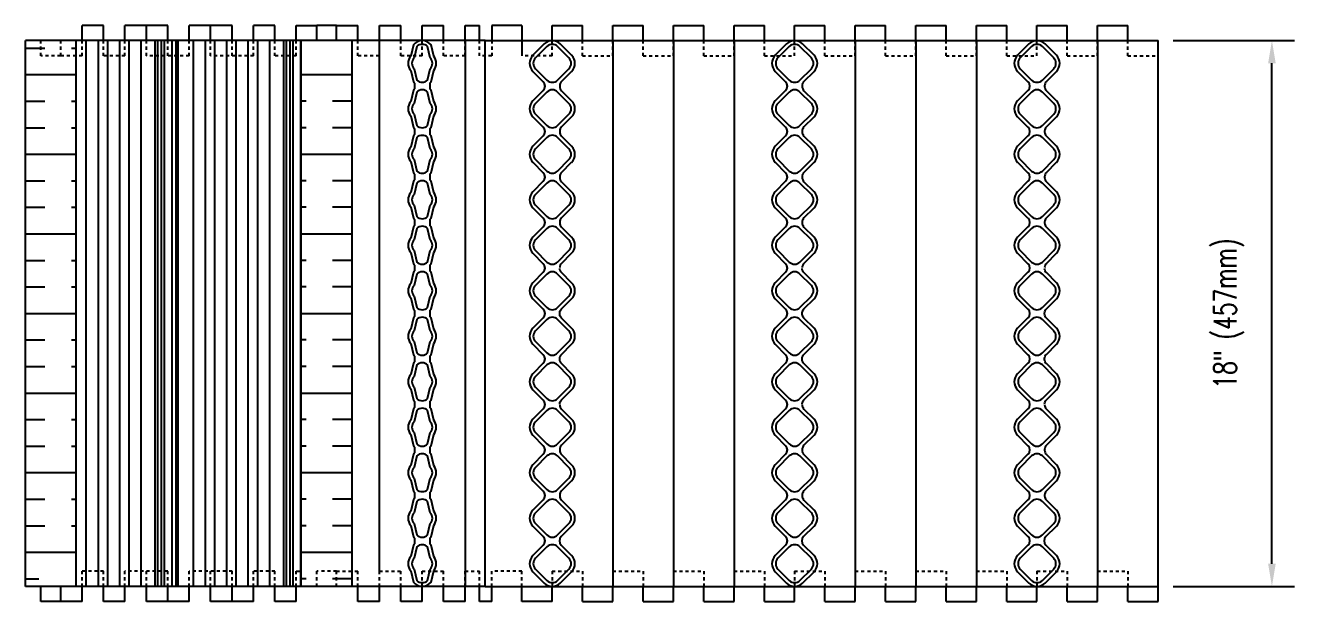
# Model space of a CAD drawing. Header units: inches. Extents: x 310.1 to 358.3, y 80.4 to 140.7.
# Drawn here: x 316.37 to 358.27, y 121.75 to 140.75 of the extents above; entities that cross this region are included whole.
import ezdxf

# ---------------------------------------------------------------- set-up
doc = ezdxf.new("R2010")
doc.units = ezdxf.units.IN
doc.header["$MEASUREMENT"] = 0
doc.linetypes.add('DASHED2', pattern=[0.375, 0.25, -0.125])
for name, color, linetype in [('HATCH', 12, 'Continuous'), ('line25', 2, 'Continuous'), ('LINE50', 5, 'Continuous'), ('LINE8', 8, 'Continuous'), ('LINE9', 9, 'Continuous'), ('TEXT', 4, 'Continuous')]:
    doc.layers.add(name, color=color, linetype=linetype)
doc.styles.add('DIM', font='romans.shx', dxfattribs={"width": 0.7})
doc.dimstyles.new('ext_8', dxfattribs={"dimscale": 8, "dimtxt": 0.09375, "dimasz": 0.09375, "dimexe": 0.09375, "dimexo": 0.0625, "dimgap": 0.0625, "dimtad": 1, "dimdec": 3, "dimzin": 3, "dimdsep": 46, "dimlunit": 4, "dimtxsty": 'DIM', "dimcen": 0.09, "dimdle": 0.09375, "dimclrt": 4, "dimadec": 0, "dimazin": 0, "dimtfac": 1, "dimtdec": 3, "dimtmove": 2, "dimatfit": 3, "dimfxl": 0, "dimfrac": 2, "dimtolj": 1, "dimtzin": 0, "dimarcsym": 0})

# ---------------------------------------------------------------- blocks, each defined once
blk = doc.blocks.new('WEB_INSERT_FRONT')
for p, q in [((-0.265, 8.89), (-0.64, 8.515)), ((0.64, 8.515), (0.265, 8.89)), ((-0.64, 7.985), (-0.297, 7.641)), ((0.309, 7.653), (0.64, 7.985)), ((-0.297, 7.359), (-0.64, 7.015)), ((0.25, 7.512), (0.25, 7.488)), ((0.64, 7.015), (0.309, 7.347)), ((-0.64, 6.485), (-0.297, 6.141)), ((0.309, 6.153), (0.64, 6.485)), ((0.25, 6.012), (0.25, 5.988)), ((-0.297, 5.859), (-0.64, 5.515)), ((0.64, 5.515), (0.309, 5.847)), ((-0.64, 4.985), (-0.297, 4.641)), ((0.309, 4.653), (0.64, 4.985)), ((-0.297, 4.359), (-0.64, 4.015)), ((0.25, 4.512), (0.25, 4.488)), ((0.64, 4.015), (0.309, 4.347)), ((-0.297, 3.141), (-0.64, 3.485)), ((0.309, 3.153), (0.64, 3.485)), ((0.25, 3.012), (0.25, 2.988)), ((-0.297, 2.859), (-0.64, 2.515)), ((0.64, 2.515), (0.309, 2.847)), ((-0.64, 1.985), (-0.297, 1.641)), ((0.309, 1.653), (0.64, 1.985)), ((-0.297, 1.359), (-0.64, 1.015)), ((-0.64, 0.485), (-0.297, 0.141)), ((-0.297, -0.141), (-0.64, -0.485)), ((-0.64, -1.015), (-0.297, -1.359)), ((-0.297, -1.641), (-0.64, -1.985)), ((-0.64, -2.515), (-0.297, -2.859)), ((-0.297, -3.141), (-0.64, -3.485)), ((0.64, -3.485), (0.309, -3.153)), ((-0.64, -4.015), (-0.297, -4.359)), ((0.309, -4.347), (0.64, -4.015)), ((0.25, -4.488), (0.25, -4.512)), ((-0.297, -4.641), (-0.64, -4.985)), ((0.64, -4.985), (0.309, -4.653)), ((-0.64, -5.515), (-0.297, -5.859)), ((0.309, -5.847), (0.64, -5.515)), ((-0.297, -6.141), (-0.64, -6.485)), ((0.25, -5.988), (0.25, -6.012)), ((0.64, -6.485), (0.309, -6.153)), ((-0.64, -7.015), (-0.297, -7.359)), ((0.297, -7.359), (0.64, -7.015)), ((-0.297, -7.641), (-0.64, -7.985)), ((0.64, -7.985), (0.297, -7.641)), ((-0.64, -8.515), (-0.265, -8.89)), ((0.265, -8.89), (0.64, -8.515))]:
    blk.add_line(p, q)
for points in [[(-0.552, 8.073), (-0.177, 7.698, 0.414214), (0.177, 7.698), (0.552, 8.073, 0.414214), (0.552, 8.427), (0.177, 8.802, 0.414214), (-0.177, 8.802), (-0.552, 8.427, 0.414214)], [(-0.552, 6.573), (-0.177, 6.198, 0.414214), (0.177, 6.198), (0.552, 6.573, 0.414214), (0.552, 6.927), (0.177, 7.302, 0.414214), (-0.177, 7.302), (-0.552, 6.927, 0.414214)], [(-0.552, 5.073), (-0.177, 4.698, 0.414214), (0.177, 4.698), (0.552, 5.073, 0.414214), (0.552, 5.427), (0.177, 5.802, 0.414214), (-0.177, 5.802), (-0.552, 5.427, 0.414214)], [(-0.552, 3.573), (-0.177, 3.198, 0.414214), (0.177, 3.198), (0.552, 3.573, 0.414214), (0.552, 3.927), (0.177, 4.302, 0.414214), (-0.177, 4.302), (-0.552, 3.927, 0.414214)], [(-0.552, 3.573), (-0.177, 3.198, 0.414214), (0.177, 3.198), (0.552, 3.573, 0.414214), (0.552, 3.927), (0.177, 4.302, 0.414214), (-0.177, 4.302), (-0.552, 3.927, 0.414214)], [(-0.552, 2.073), (-0.177, 1.698, 0.414214), (0.177, 1.698), (0.552, 2.073, 0.414214), (0.552, 2.427), (0.177, 2.802, 0.414214), (-0.177, 2.802), (-0.552, 2.427, 0.414214)], [(-0.552, 0.573), (-0.177, 0.198, 0.414214), (0.177, 0.198), (0.552, 0.573, 0.414214), (0.552, 0.927), (0.177, 1.302, 0.414214), (-0.177, 1.302), (-0.552, 0.927, 0.414214)], [(-0.552, -0.927), (-0.177, -1.302, 0.414214), (0.177, -1.302), (0.552, -0.927, 0.414214), (0.552, -0.573), (0.177, -0.198, 0.414214), (-0.177, -0.198), (-0.552, -0.573, 0.414214)], [(-0.552, -2.427), (-0.177, -2.802, 0.414214), (0.177, -2.802), (0.552, -2.427, 0.414214), (0.552, -2.073), (0.177, -1.698, 0.414214), (-0.177, -1.698), (-0.552, -2.073, 0.414214)], [(-0.552, -3.927), (-0.177, -4.302, 0.414214), (0.177, -4.302), (0.552, -3.927, 0.414214), (0.552, -3.573), (0.177, -3.198, 0.414214), (-0.177, -3.198), (-0.552, -3.573, 0.414214)], [(-0.552, -5.427), (-0.177, -5.802, 0.414214), (0.177, -5.802), (0.552, -5.427, 0.414214), (0.552, -5.073), (0.177, -4.698, 0.414214), (-0.177, -4.698), (-0.552, -5.073, 0.414214)], [(-0.552, -6.927), (-0.177, -7.302, 0.414214), (0.177, -7.302), (0.552, -6.927, 0.414214), (0.552, -6.573), (0.177, -6.198, 0.414214), (-0.177, -6.198), (-0.552, -6.573, 0.414214)], [(-0.552, -8.427), (-0.177, -8.802, 0.414214), (0.177, -8.802), (0.552, -8.427, 0.414214), (0.552, -8.073), (0.177, -7.698, 0.414214), (-0.177, -7.698), (-0.552, -8.073, 0.414214)]]:
    blk.add_lwpolyline(points, format="xyb", close=True)
blk.add_lwpolyline([(0.25, -2.988, -0.198912), (0.309, -2.847), (0.64, -2.515, 0.414214), (0.64, -1.985), (0.309, -1.653, -0.198912), (0.25, -1.512), (0.25, -1.488, -0.198912), (0.309, -1.347), (0.64, -1.015, 0.414214), (0.64, -0.485), (0.309, -0.153, -0.198912), (0.25, -0.012), (0.25, 0.012, -0.198912), (0.309, 0.153), (0.64, 0.485, 0.414214), (0.64, 1.015), (0.309, 1.347, -0.198912), (0.25, 1.488)], format="xyb")
for centre, radius, start, end in [((0, 8.625), 0.375, 45, 135), ((-0.375, 8.25), 0.375, 135, 225), ((0.375, 8.25), 0.375, 315, 45), ((-0.438, 7.5), 0.2, 315, 45), ((0.45, 7.512), 0.2, 135, 180), ((0.45, 7.488), 0.2, 180, 225), ((-0.375, 6.75), 0.375, 135, 225), ((0.375, 6.75), 0.375, 315, 45), ((-0.438, 6), 0.2, 315, 45), ((0.45, 6.012), 0.2, 135, 180), ((0.45, 5.988), 0.2, 180, 225), ((-0.375, 5.25), 0.375, 135, 225), ((0.375, 5.25), 0.375, 315, 45), ((-0.438, 4.5), 0.2, 315, 45), ((0.45, 4.512), 0.2, 135, 180), ((0.45, 4.488), 0.2, 180, 225), ((-0.375, 3.75), 0.375, 135, 225), ((0.375, 3.75), 0.375, 315, 45), ((-0.438, 3), 0.2, 315, 45), ((0.45, 3.012), 0.2, 135, 180), ((0.45, 2.988), 0.2, 180, 225), ((-0.375, 2.25), 0.375, 135, 225), ((0.375, 2.25), 0.375, 315, 45), ((-0.438, 1.5), 0.2, 315, 45), ((0.45, 1.512), 0.2, 135, 180), ((-0.375, 0.75), 0.375, 135, 225), ((-0.438, 0), 0.2, 315, 45), ((-0.375, -0.75), 0.375, 135, 225), ((-0.438, -1.5), 0.2, 315, 45), ((-0.375, -2.25), 0.375, 135, 225), ((-0.438, -3), 0.2, 315, 45), ((0.45, -3.012), 0.2, 180, 225), ((-0.375, -3.75), 0.375, 135, 225), ((0.375, -3.75), 0.375, 315, 45), ((-0.438, -4.5), 0.2, 315, 45), ((0.45, -4.488), 0.2, 135, 180), ((0.45, -4.512), 0.2, 180, 225), ((-0.375, -5.25), 0.375, 135, 225), ((0.375, -5.25), 0.375, 315, 45), ((-0.438, -6), 0.2, 315, 45), ((0.45, -5.988), 0.2, 135, 180), ((0.45, -6.012), 0.2, 180, 225), ((-0.375, -6.75), 0.375, 135, 225), ((0.375, -6.75), 0.375, 315, 45), ((-0.438, -7.5), 0.2, 315, 45), ((0.438, -7.5), 0.2, 135, 225), ((-0.375, -8.25), 0.375, 135, 225), ((0.375, -8.25), 0.375, 315, 45), ((0, -8.625), 0.375, 225, 315)]:
    blk.add_arc(centre, radius, start, end)
blk = doc.blocks.new('*D25')
at = {"layer": 'Defpoints', "color": 0}
for p in [(353.762, 140.247), (357.516, 140.247), (353.762, 122.247)]:
    blk.add_point(p, dxfattribs=at)
at = {"layer": 'TEXT', "color": 0, "lineweight": -2}
for p, q in [((354.262, 140.247), (358.266, 140.247)), ((357.516, 122.997), (357.516, 139.497)), ((354.262, 122.247), (358.266, 122.247))]:
    blk.add_line(p, q, dxfattribs=at)
at = {"layer": 'TEXT', "color": 0}
for points in [[(357.391, 139.497), (357.641, 139.497), (357.516, 140.247)], [(357.391, 122.997), (357.641, 122.997), (357.516, 122.247)]]:
    blk.add_solid(points, dxfattribs=at)
at = {"layer": 'TEXT', "color": 4, "insert": (356.094, 131.247), "char_height": 0.75, "attachment_point": 5, "rotation": 90, "style": 'DIM'}
blk.add_mtext('\\A1;18" (457mm)', dxfattribs=at)

msp = doc.modelspace()

# ---------------------------------------------------------------- hatches: boundary and pattern name
at = {"layer": 'HATCH'}
h = msp.add_hatch(dxfattribs=at)
h.set_pattern_fill('INSUL', color=256, scale=7, style=0)
h.set_pattern_definition([(0, (319.6405, 131.2468), (0, 2.625), []), (0, (319.6405, 132.1218), (0, 2.625), [0.875, -0.875]), (0, (319.6405, 132.9968), (0, 2.625), [0.875, -0.875])])
h.paths.add_polyline_path([(318.0495, 140.2468), (316.3702, 140.2468), (316.3702, 122.2468), (316.811, 122.2468), (316.811, 122.7468), (318.0495, 122.7468)])
h = msp.add_hatch(dxfattribs=at)
h.set_pattern_fill('INSUL', color=256, scale=7, angle=180, style=0)
h.set_pattern_definition([(180, (323.8832, 131.2468), (-3e-16, -2.625), []), (180, (323.8832, 130.3718), (-3e-16, -2.625), [0.875, -0.875]), (180, (323.8832, 129.4968), (-3e-16, -2.625), [0.875, -0.875])])
h.paths.add_polyline_path([(327.1535, 139.7468), (325.915, 139.7468), (325.4742, 139.7468), (325.4742, 122.2468), (327.1535, 122.2468)])

# ---------------------------------------------------------------- linework, layer by layer
for p, q in [((318.9498, 140.7468), (318.2426, 140.7468)), ((318.2426, 140.2468), (318.2426, 140.7468)), ((318.9498, 140.2468), (318.9498, 140.7468)), ((321.0711, 140.7468), (319.6569, 140.7468)), ((319.6569, 140.2468), (319.6569, 140.7468)), ((320.364, 140.2468), (320.364, 140.7468)), ((321.0711, 140.2468), (321.0711, 140.7468)), ((323.1924, 140.7468), (321.7782, 140.7468)), ((321.7782, 140.2468), (321.7782, 140.7468)), ((322.4853, 140.2468), (322.4853, 140.7468)), ((323.1924, 140.2468), (323.1924, 140.7468)), ((324.6066, 140.7468), (323.8995, 140.7468)), ((323.8995, 140.2468), (323.8995, 140.7468)), ((324.6066, 140.2468), (324.6066, 140.7468)), ((325.3137, 140.7468), (325.9882, 140.7468)), ((325.3137, 140.2468), (325.3137, 140.7468)), ((318.3811, 122.2468), (318.3811, 140.2468)), ((318.7787, 122.2468), (318.7787, 140.2468)), ((319.0882, 122.2468), (319.0882, 140.2468)), ((319.4858, 122.2468), (319.4858, 140.2468)), ((319.7953, 122.2468), (319.7953, 140.2468)), ((320.1929, 122.2468), (320.1929, 140.2468)), ((321.9166, 122.2468), (321.9166, 140.2468)), ((322.3142, 122.2468), (322.3142, 140.2468)), ((322.6237, 122.2468), (322.6237, 140.2468)), ((323.0213, 122.2468), (323.0213, 140.2468)), ((323.3308, 122.2468), (323.3308, 140.2468)), ((323.7284, 122.2468), (323.7284, 140.2468)), ((324.0379, 122.2468), (324.0379, 140.2468)), ((324.4355, 122.2468), (324.4355, 140.2468)), ((328.0538, 122.7468), (328.0538, 140.2468)), ((330.8822, 140.2468), (330.8822, 122.2468)), ((335.7619, 140.2468), (335.7619, 122.2468)), ((337.7619, 140.2468), (337.7619, 122.2468)), ((339.7619, 140.2468), (339.7619, 122.2468)), ((343.7619, 140.2468), (343.7619, 122.2468)), ((345.7619, 140.2468), (345.7619, 122.2468)), ((347.7619, 140.2468), (347.7619, 122.2468)), ((351.7619, 140.2468), (351.7619, 122.2468)), ((329.218, 138.8423), (329.218, 138.6514)), ((329.718, 138.8423), (329.718, 138.6514)), ((329.218, 137.3423), (329.218, 137.1514)), ((329.718, 137.3423), (329.718, 137.1514)), ((329.218, 135.8423), (329.218, 135.6514)), ((329.718, 135.8423), (329.718, 135.6514)), ((329.218, 134.3423), (329.218, 134.1514)), ((329.718, 134.3423), (329.718, 134.1514)), ((329.218, 132.8423), (329.218, 132.6514)), ((329.718, 132.8423), (329.718, 132.6514)), ((329.218, 131.3423), (329.218, 131.1514)), ((329.718, 131.3423), (329.718, 131.1514)), ((329.218, 129.8423), (329.218, 129.6514)), ((329.718, 129.8423), (329.718, 129.6514)), ((329.218, 128.3423), (329.218, 128.1514)), ((329.718, 128.3423), (329.718, 128.1514)), ((329.218, 126.8423), (329.218, 126.6514)), ((329.718, 126.8423), (329.718, 126.6514)), ((329.218, 125.3423), (329.218, 125.1514)), ((329.718, 125.3423), (329.718, 125.1514)), ((329.218, 123.8423), (329.218, 123.6514)), ((329.718, 123.8423), (329.718, 123.6514)), ((316.8842, 121.7468), (316.8842, 122.2468)), ((317.5355, 121.7468), (317.5355, 122.2468)), ((318.2426, 121.7468), (318.2426, 122.2468)), ((318.9498, 121.7468), (318.9498, 122.2468)), ((319.6569, 121.7468), (319.6569, 122.2468)), ((320.364, 121.7468), (320.364, 122.2468)), ((321.0711, 121.7468), (321.0711, 122.2468)), ((321.7782, 121.7468), (321.7782, 122.2468)), ((322.4853, 121.7468), (322.4853, 122.2468)), ((323.1924, 121.7468), (323.1924, 122.2468)), ((323.8995, 121.7468), (323.8995, 122.2468)), ((324.6066, 121.7468), (324.6066, 122.2468)), ((325.3137, 121.7468), (325.3137, 122.2468)), ((317.5355, 121.7468), (316.8842, 121.7468)), ((318.2426, 121.7468), (317.5355, 121.7468)), ((319.6569, 121.7468), (318.9498, 121.7468)), ((321.7782, 121.7468), (320.364, 121.7468)), ((323.8995, 121.7468), (322.4853, 121.7468)), ((325.3137, 121.7468), (324.6066, 121.7468))]:
    msp.add_line(p, q, dxfattribs=at)
at = {"layer": 'HATCH', "linetype": 'DASHED2', "ltscale": 0.15}
for p, q in [((316.8842, 139.7468), (316.8842, 140.2468)), ((317.5355, 139.7468), (317.5355, 140.2468)), ((318.2426, 139.7468), (318.2426, 140.2468)), ((318.9498, 139.7468), (318.9498, 140.2468)), ((319.6569, 139.7468), (319.6569, 140.2468)), ((320.364, 139.7468), (320.364, 140.2468)), ((321.0711, 139.7468), (321.0711, 140.2468)), ((321.7782, 139.7468), (321.7782, 140.2468)), ((322.4853, 139.7468), (322.4853, 140.2468)), ((323.1924, 139.7468), (323.1924, 140.2468)), ((323.8995, 139.7468), (323.8995, 140.2468)), ((324.6066, 139.7468), (324.6066, 140.2468)), ((325.3137, 139.7468), (325.3137, 140.2468)), ((317.5355, 139.7468), (316.8842, 139.7468)), ((318.2426, 139.7468), (317.5355, 139.7468)), ((319.6569, 139.7468), (318.9498, 139.7468)), ((321.7782, 139.7468), (320.364, 139.7468)), ((323.8995, 139.7468), (322.4853, 139.7468)), ((325.3137, 139.7468), (324.6066, 139.7468)), ((318.9498, 122.7468), (318.2426, 122.7468)), ((318.2426, 122.2468), (318.2426, 122.7468)), ((318.9498, 122.2468), (318.9498, 122.7468)), ((321.0711, 122.7468), (319.6569, 122.7468)), ((319.6569, 122.2468), (319.6569, 122.7468)), ((320.364, 122.2468), (320.364, 122.7468)), ((321.0711, 122.2468), (321.0711, 122.7468)), ((323.1924, 122.7468), (321.7782, 122.7468)), ((321.7782, 122.2468), (321.7782, 122.7468)), ((322.4853, 122.2468), (322.4853, 122.7468)), ((323.1924, 122.2468), (323.1924, 122.7468)), ((324.6066, 122.7468), (323.8995, 122.7468)), ((323.8995, 122.2468), (323.8995, 122.7468)), ((324.6066, 122.2468), (324.6066, 122.7468)), ((325.3137, 122.7468), (325.4742, 122.7468)), ((325.3137, 122.2468), (325.3137, 122.7468))]:
    msp.add_line(p, q, dxfattribs=at)
at = {"layer": 'HATCH'}
for points in [[(329.718, 138.8423, 0.0398679), (329.7592, 138.8856), (329.8473, 139.2606, 0.3546831), (329.8473, 139.7331), (329.7592, 140.1081, 0.47636), (329.1768, 140.1081), (329.0886, 139.7331, 0.3546831), (329.0886, 139.2606), (329.1768, 138.8856, 0.0398679), (329.218, 138.8423, 0.0398679)], [(329.218, 138.6514, 0.0398679), (329.1768, 138.6081), (329.0886, 138.2331, 0.3546831), (329.0886, 137.7606), (329.1768, 137.3856, 0.0398679), (329.218, 137.3423, 0.0398679)], [(329.718, 137.3423, 0.0398679), (329.7592, 137.3856), (329.8473, 137.7606, 0.3546831), (329.8473, 138.2331), (329.7592, 138.6081, 0.0398679), (329.718, 138.6514)], [(329.218, 137.1514, 0.0398679), (329.1768, 137.1081), (329.0886, 136.7331, 0.3546831), (329.0886, 136.2606), (329.1768, 135.8856, 0.0398679), (329.218, 135.8423)], [(329.718, 135.8423, 0.0398679), (329.7592, 135.8856), (329.8473, 136.2606, 0.3546831), (329.8473, 136.7331), (329.7592, 137.1081, 0.0398679), (329.718, 137.1514, 0.0398679)], [(329.218, 135.6514, 0.0398679), (329.1768, 135.6081), (329.0886, 135.2331, 0.3546831), (329.0886, 134.7606), (329.1768, 134.3856, 0.0398679), (329.218, 134.3423, 0.0398679)], [(329.718, 134.3423, 0.0398679), (329.7592, 134.3856), (329.8473, 134.7606, 0.3546831), (329.8473, 135.2331), (329.7592, 135.6081, 0.0398679), (329.718, 135.6514)], [(329.218, 134.1514, 0.0398679), (329.1768, 134.1081), (329.0886, 133.7331, 0.3546831), (329.0886, 133.2606), (329.1768, 132.8856, 0.0398679), (329.218, 132.8423)], [(329.718, 132.8423, 0.0398679), (329.7592, 132.8856), (329.8473, 133.2606, 0.3546831), (329.8473, 133.7331), (329.7592, 134.1081, 0.0398679), (329.718, 134.1514, 0.0398679)], [(329.218, 132.6514, 0.0398679), (329.1768, 132.6081), (329.0886, 132.2331, 0.3546831), (329.0886, 131.7606), (329.1768, 131.3856, 0.0398679), (329.218, 131.3423, 0.0398679)], [(329.718, 131.3423, 0.0398679), (329.7592, 131.3856), (329.8473, 131.7606, 0.3546831), (329.8473, 132.2331), (329.7592, 132.6081, 0.0398679), (329.718, 132.6514)], [(329.218, 131.1514, 0.0398679), (329.1768, 131.1081), (329.0886, 130.7331, 0.3546831), (329.0886, 130.2606), (329.1768, 129.8856, 0.0398679), (329.218, 129.8423)], [(329.718, 129.8423, 0.0398679), (329.7592, 129.8856), (329.8473, 130.2606, 0.3546831), (329.8473, 130.7331), (329.7592, 131.1081, 0.0398679), (329.718, 131.1514, 0.0398679)], [(329.218, 129.6514, 0.0398679), (329.1768, 129.6081), (329.0886, 129.2331, 0.3546831), (329.0886, 128.7606), (329.1768, 128.3856, 0.0398679), (329.218, 128.3423, 0.0398679)], [(329.718, 128.3423, 0.0398679), (329.7592, 128.3856), (329.8473, 128.7606, 0.3546831), (329.8473, 129.2331), (329.7592, 129.6081, 0.0398679), (329.718, 129.6514)], [(329.218, 128.1514, 0.0398679), (329.1768, 128.1081), (329.0886, 127.7331, 0.3546831), (329.0886, 127.2606), (329.1768, 126.8856, 0.0398679), (329.218, 126.8423)], [(329.718, 126.8423, 0.0398679), (329.7592, 126.8856), (329.8473, 127.2606, 0.3546831), (329.8473, 127.7331), (329.7592, 128.1081, 0.0398679), (329.718, 128.1514, 0.0398679)], [(329.218, 126.6514, 0.0398679), (329.1768, 126.6081), (329.0886, 126.2331, 0.3546831), (329.0886, 125.7606), (329.1768, 125.3856, 0.0398679), (329.218, 125.3423, 0.0398679)], [(329.718, 125.3423, 0.0398679), (329.7592, 125.3856), (329.8473, 125.7606, 0.3546831), (329.8473, 126.2331), (329.7592, 126.6081, 0.0398679), (329.718, 126.6514)], [(329.218, 125.1514, 0.0398679), (329.1768, 125.1081), (329.0886, 124.7331, 0.3546831), (329.0886, 124.2606), (329.1768, 123.8856, 0.0398679), (329.218, 123.8423)], [(329.718, 123.8423, 0.0398679), (329.7592, 123.8856), (329.8473, 124.2606, 0.3546831), (329.8473, 124.7331), (329.7592, 125.1081, 0.0398679), (329.718, 125.1514, 0.0398679)], [(329.218, 123.6514, 0.0398679), (329.1768, 123.6081), (329.0886, 123.2331, 0.3546831), (329.0886, 122.7606), (329.1768, 122.3856, 0.47636), (329.7592, 122.3856), (329.8473, 122.7606, 0.3546831), (329.8473, 123.2331), (329.7592, 123.6081, 0.0398679), (329.718, 123.6514, 0.0398679)]]:
    msp.add_lwpolyline(points, format="xyb", dxfattribs=at)
for points in [[(329.203, 139.3201), (329.2912, 138.9451, 0.4142136), (329.6447, 138.9451), (329.7329, 139.3201, 0.4142136), (329.7329, 139.6736), (329.6447, 140.0486, 0.4142136), (329.2912, 140.0486), (329.203, 139.6736, 0.4142136)], [(329.203, 137.8201), (329.2912, 137.4451, 0.4142136), (329.6447, 137.4451), (329.7329, 137.8201, 0.4142136), (329.7329, 138.1736), (329.6447, 138.5486, 0.4142136), (329.2912, 138.5486), (329.203, 138.1736, 0.4142136)], [(329.203, 136.3201), (329.2912, 135.9451, 0.4142136), (329.6447, 135.9451), (329.7329, 136.3201, 0.4142136), (329.7329, 136.6736), (329.6447, 137.0486, 0.4142136), (329.2912, 137.0486), (329.203, 136.6736, 0.4142136)], [(329.203, 134.8201), (329.2912, 134.4451, 0.4142136), (329.6447, 134.4451), (329.7329, 134.8201, 0.4142136), (329.7329, 135.1736), (329.6447, 135.5486, 0.4142136), (329.2912, 135.5486), (329.203, 135.1736, 0.4142136)], [(329.203, 134.8201), (329.2912, 134.4451, 0.4142136), (329.6447, 134.4451), (329.7329, 134.8201, 0.4142136), (329.7329, 135.1736), (329.6447, 135.5486, 0.4142136), (329.2912, 135.5486), (329.203, 135.1736, 0.4142136)], [(329.203, 133.3201), (329.2912, 132.9451, 0.4142136), (329.6447, 132.9451), (329.7329, 133.3201, 0.4142136), (329.7329, 133.6736), (329.6447, 134.0486, 0.4142136), (329.2912, 134.0486), (329.203, 133.6736, 0.4142136)], [(329.203, 131.8201), (329.2912, 131.4451, 0.4142136), (329.6447, 131.4451), (329.7329, 131.8201, 0.4142136), (329.7329, 132.1736), (329.6447, 132.5486, 0.4142136), (329.2912, 132.5486), (329.203, 132.1736, 0.4142136)], [(329.203, 130.3201), (329.2912, 129.9451, 0.4142136), (329.6447, 129.9451), (329.7329, 130.3201, 0.4142136), (329.7329, 130.6736), (329.6447, 131.0486, 0.4142136), (329.2912, 131.0486), (329.203, 130.6736, 0.4142136)], [(329.203, 128.8201), (329.2912, 128.4451, 0.4142136), (329.6447, 128.4451), (329.7329, 128.8201, 0.4142136), (329.7329, 129.1736), (329.6447, 129.5486, 0.4142136), (329.2912, 129.5486), (329.203, 129.1736, 0.4142136)], [(329.203, 127.3201), (329.2912, 126.9451, 0.4142136), (329.6447, 126.9451), (329.7329, 127.3201, 0.4142136), (329.7329, 127.6736), (329.6447, 128.0486, 0.4142136), (329.2912, 128.0486), (329.203, 127.6736, 0.4142136)], [(329.203, 125.8201), (329.2912, 125.4451, 0.4142136), (329.6447, 125.4451), (329.7329, 125.8201, 0.4142136), (329.7329, 126.1736), (329.6447, 126.5486, 0.4142136), (329.2912, 126.5486), (329.203, 126.1736, 0.4142136)], [(329.203, 124.3201), (329.2912, 123.9451, 0.4142136), (329.6447, 123.9451), (329.7329, 124.3201, 0.4142136), (329.7329, 124.6736), (329.6447, 125.0486, 0.4142136), (329.2912, 125.0486), (329.203, 124.6736, 0.4142136)], [(329.203, 122.8201), (329.2912, 122.4451, 0.4142136), (329.6447, 122.4451), (329.7329, 122.8201, 0.4142136), (329.7329, 123.1736), (329.6447, 123.5486, 0.4142136), (329.2912, 123.5486), (329.203, 123.1736, 0.4142136)]]:
    msp.add_lwpolyline(points, format="xyb", close=True, dxfattribs=at)
at = {"layer": 'line25'}
for p, q in [((326.6395, 140.7468), (325.9882, 140.7468)), ((325.9882, 140.2468), (325.9882, 140.7468)), ((326.6395, 140.7468), (327.3466, 140.7468)), ((326.6395, 140.2468), (326.6395, 140.7468)), ((327.3466, 140.2468), (327.3466, 140.7468)), ((328.0538, 140.7468), (328.7609, 140.7468)), ((328.0538, 140.2468), (328.0538, 140.7468)), ((328.7609, 140.2468), (328.7609, 140.7468)), ((329.468, 140.7468), (330.1751, 140.7468)), ((329.468, 140.2468), (329.468, 140.7468)), ((330.1751, 140.2468), (330.1751, 140.7468)), ((330.8822, 140.7468), (331.3644, 140.7468)), ((330.8822, 140.2468), (330.8822, 140.7468)), ((331.3644, 140.2468), (331.3644, 140.7468)), ((331.5477, 140.2468), (316.3702, 140.2468)), ((331.5477, 122.2468), (316.3702, 122.2468)), ((327.3466, 121.7468), (327.3466, 122.2468)), ((328.0538, 121.7468), (328.0538, 122.2468)), ((328.7609, 121.7468), (328.7609, 122.2468)), ((329.468, 121.7468), (329.468, 122.2468)), ((330.1751, 121.7468), (330.1751, 122.2468)), ((330.8822, 121.7468), (330.8822, 122.2468)), ((331.3644, 121.7468), (331.3644, 122.2468)), ((328.0538, 121.7468), (327.3466, 121.7468)), ((329.468, 121.7468), (328.7609, 121.7468)), ((330.8822, 121.7468), (330.1751, 121.7468)), ((331.7619, 121.7468), (331.3644, 121.7468))]:
    msp.add_line(p, q, dxfattribs=at)
at = {"layer": 'line25', "linetype": 'DASHED2', "ltscale": 0.15}
for p, q in [((327.3466, 139.7468), (327.3466, 140.2468)), ((328.0538, 139.7468), (328.0538, 140.2468)), ((328.7609, 139.7468), (328.7609, 140.2468)), ((329.468, 139.7468), (329.468, 140.2468)), ((330.1751, 139.7468), (330.1751, 140.2468)), ((330.8822, 139.7468), (330.8822, 140.2468)), ((331.3644, 139.7468), (331.3644, 140.2468)), ((328.0538, 139.7468), (327.3466, 139.7468)), ((329.468, 139.7468), (328.7609, 139.7468)), ((330.8822, 139.7468), (330.1751, 139.7468)), ((331.7619, 139.7468), (331.3644, 139.7468)), ((325.9882, 122.2468), (325.9882, 122.7468)), ((326.6395, 122.7468), (325.9882, 122.7468)), ((326.6395, 122.2468), (326.6395, 122.7468)), ((326.6395, 122.7468), (327.3466, 122.7468)), ((327.3466, 122.2468), (327.3466, 122.7468)), ((328.0538, 122.7468), (328.7609, 122.7468)), ((328.0538, 122.2468), (328.0538, 122.7468)), ((328.7609, 122.2468), (328.7609, 122.7468)), ((329.468, 122.7468), (330.1751, 122.7468)), ((329.468, 122.2468), (329.468, 122.7468)), ((330.1751, 122.2468), (330.1751, 122.7468)), ((330.8822, 122.7468), (331.3644, 122.7468)), ((330.8822, 122.2468), (330.8822, 122.7468)), ((331.3644, 122.2468), (331.3644, 122.7468))]:
    msp.add_line(p, q, dxfattribs=at)
at = {"layer": 'LINE50'}
for p, q in [((316.3702, 122.2468), (316.3702, 140.2468)), ((318.0495, 122.2468), (318.0495, 140.2468)), ((325.4742, 122.2468), (325.4742, 140.2468)), ((327.1535, 122.2468), (327.1535, 140.2468)), ((331.5477, 122.2468), (331.5477, 140.2468))]:
    msp.add_line(p, q, dxfattribs=at)
at = {"layer": 'LINE8'}
for p, q in [((320.657, 122.2468), (320.657, 140.2468)), ((320.7454, 122.2468), (320.7454, 140.2468)), ((320.8683, 122.2468), (320.8683, 140.2468)), ((320.9664, 122.2468), (320.9664, 140.2468)), ((321.2117, 122.2468), (321.2117, 140.2468)), ((321.3526, 122.2468), (321.3526, 140.2468)), ((321.4082, 122.2468), (321.4082, 140.2468)), ((324.8996, 122.2468), (324.8996, 140.2468)), ((324.988, 122.2468), (324.988, 140.2468)), ((325.1109, 122.2468), (325.1109, 140.2468)), ((325.209, 122.2468), (325.209, 140.2468)), ((325.4656, 122.2468), (325.4656, 140.2468))]:
    msp.add_line(p, q, dxfattribs=at)
at = {"layer": 'LINE9'}
for p, q in [((332.7619, 140.7468), (331.7619, 140.7468)), ((331.7619, 140.7468), (331.7619, 140.2468)), ((332.7619, 140.7468), (332.7619, 139.7468)), ((333.7619, 140.7468), (334.7619, 140.7468)), ((333.7619, 140.2468), (333.7619, 140.7468)), ((334.7619, 140.2468), (334.7619, 140.7468)), ((335.7619, 140.2468), (335.7619, 140.7468)), ((335.7619, 140.7468), (336.7619, 140.7468)), ((336.7619, 140.2468), (336.7619, 140.7468)), ((337.7619, 140.2468), (337.7619, 140.7468)), ((337.7619, 140.7468), (338.7619, 140.7468)), ((338.7619, 140.2468), (338.7619, 140.7468)), ((339.7619, 140.2468), (339.7619, 140.7468)), ((339.7619, 140.7468), (340.7619, 140.7468)), ((340.7619, 140.2468), (340.7619, 140.7468)), ((341.7619, 140.2468), (341.7619, 140.7468)), ((341.7619, 140.7468), (342.7619, 140.7468)), ((342.7619, 140.2468), (342.7619, 140.7468)), ((343.7619, 140.2468), (343.7619, 140.7468)), ((343.7619, 140.7468), (344.7619, 140.7468)), ((344.7619, 140.2468), (344.7619, 140.7468)), ((345.7619, 140.2468), (345.7619, 140.7468)), ((345.7619, 140.7468), (346.7619, 140.7468)), ((346.7619, 140.2468), (346.7619, 140.7468)), ((347.7619, 140.2468), (347.7619, 140.7468)), ((347.7619, 140.7468), (348.7619, 140.7468)), ((348.7619, 140.2468), (348.7619, 140.7468)), ((349.7619, 140.7468), (350.7619, 140.7468)), ((349.7619, 140.2468), (349.7619, 140.7468)), ((350.7619, 140.2468), (350.7619, 140.7468)), ((351.7619, 140.7468), (352.7619, 140.7468)), ((351.7619, 140.2468), (351.7619, 140.7468)), ((352.7619, 140.2468), (352.7619, 140.7468)), ((331.5477, 140.2468), (353.7619, 140.2468)), ((353.7619, 122.2468), (353.7619, 140.2468)), ((331.5477, 122.2468), (353.7619, 122.2468)), ((331.7619, 121.7468), (331.7619, 122.2468)), ((332.7619, 121.7468), (332.7619, 122.2468)), ((333.7619, 121.7468), (333.7619, 122.2468)), ((334.7619, 121.7468), (334.7619, 122.2468)), ((335.7619, 121.7468), (335.7619, 122.2468)), ((336.7619, 121.7468), (336.7619, 122.2468)), ((337.7619, 121.7468), (337.7619, 122.2468)), ((338.7619, 121.7468), (338.7619, 122.2468)), ((339.7619, 121.7468), (339.7619, 122.2468)), ((340.7619, 121.7468), (340.7619, 122.2468)), ((341.7619, 121.7468), (341.7619, 122.2468)), ((342.7619, 121.7468), (342.7619, 122.2468)), ((343.7619, 121.7468), (343.7619, 122.2468)), ((344.7619, 121.7468), (344.7619, 122.2468)), ((345.7619, 121.7468), (345.7619, 122.2468)), ((346.7619, 121.7468), (346.7619, 122.2468)), ((347.7619, 121.7468), (347.7619, 122.2468)), ((348.7619, 121.7468), (348.7619, 122.2468)), ((349.7619, 121.7468), (349.7619, 122.2468)), ((350.7619, 121.7468), (350.7619, 122.2468)), ((351.7619, 121.7468), (351.7619, 122.2468)), ((352.7619, 121.7468), (352.7619, 122.2468)), ((353.7619, 121.7468), (353.7619, 122.2468)), ((333.7619, 121.7468), (332.7619, 121.7468)), ((334.7619, 121.7468), (335.7619, 121.7468)), ((336.7619, 121.7468), (337.7619, 121.7468)), ((338.7619, 121.7468), (339.7619, 121.7468)), ((340.7619, 121.7468), (341.7619, 121.7468)), ((342.7619, 121.7468), (343.7619, 121.7468)), ((344.7619, 121.7468), (345.7619, 121.7468)), ((346.7619, 121.7468), (347.7619, 121.7468)), ((348.7619, 121.7468), (349.7619, 121.7468)), ((350.7619, 121.7468), (351.7619, 121.7468)), ((352.7619, 121.7468), (353.7619, 121.7468))]:
    msp.add_line(p, q, dxfattribs=at)
at = {"layer": 'LINE9', "linetype": 'DASHED2', "ltscale": 0.15}
for p, q in [((331.7619, 140.2468), (331.7619, 139.7468)), ((333.7619, 139.7468), (333.7619, 140.2468)), ((334.7619, 139.7468), (334.7619, 140.2468)), ((335.7619, 139.7468), (335.7619, 140.2468)), ((336.7619, 139.7468), (336.7619, 140.2468)), ((337.7619, 139.7468), (337.7619, 140.2468)), ((338.7619, 139.7468), (338.7619, 140.2468)), ((339.7619, 139.7468), (339.7619, 140.2468)), ((340.7619, 139.7468), (340.7619, 140.2468)), ((341.7619, 139.7468), (341.7619, 140.2468)), ((342.7619, 139.7468), (342.7619, 140.2468)), ((343.7619, 139.7468), (343.7619, 140.2468)), ((344.7619, 139.7468), (344.7619, 140.2468)), ((345.7619, 139.7468), (345.7619, 140.2468)), ((346.7619, 139.7468), (346.7619, 140.2468)), ((347.7619, 139.7468), (347.7619, 140.2468)), ((348.7619, 139.7468), (348.7619, 140.2468)), ((349.7619, 139.7468), (349.7619, 140.2468)), ((350.7619, 139.7468), (350.7619, 140.2468)), ((351.7619, 139.7468), (351.7619, 140.2468)), ((352.7619, 139.7468), (352.7619, 140.2468)), ((353.7619, 139.7468), (353.7619, 140.2468)), ((333.7619, 139.7468), (332.7619, 139.7468)), ((334.7619, 139.7468), (335.7619, 139.7468)), ((336.7619, 139.7468), (337.7619, 139.7468)), ((338.7619, 139.7468), (339.7619, 139.7468)), ((340.7619, 139.7468), (341.7619, 139.7468)), ((342.7619, 139.7468), (343.7619, 139.7468)), ((344.7619, 139.7468), (345.7619, 139.7468)), ((346.7619, 139.7468), (347.7619, 139.7468)), ((348.7619, 139.7468), (349.7619, 139.7468)), ((350.7619, 139.7468), (351.7619, 139.7468)), ((352.7619, 139.7468), (353.7619, 139.7468)), ((332.7619, 122.7468), (331.7619, 122.7468)), ((331.7619, 122.2468), (331.7619, 122.7468)), ((331.7619, 122.2468), (331.7619, 122.7468)), ((332.7619, 122.2468), (332.7619, 122.7468)), ((333.7619, 122.7468), (334.7619, 122.7468)), ((333.7619, 122.7468), (333.7619, 122.2468)), ((334.7619, 122.7468), (334.7619, 122.2468)), ((335.7619, 122.7468), (336.7619, 122.7468)), ((335.7619, 122.7468), (335.7619, 122.2468)), ((336.7619, 122.7468), (336.7619, 122.2468)), ((337.7619, 122.7468), (338.7619, 122.7468)), ((337.7619, 122.7468), (337.7619, 122.2468)), ((338.7619, 122.7468), (338.7619, 122.2468)), ((339.7619, 122.7468), (339.7619, 122.2468)), ((339.7619, 122.7468), (340.7619, 122.7468)), ((340.7619, 122.7468), (340.7619, 122.2468)), ((341.7619, 122.7468), (341.7619, 122.2468)), ((341.7619, 122.7468), (342.7619, 122.7468)), ((342.7619, 122.7468), (342.7619, 122.2468)), ((343.7619, 122.7468), (344.7619, 122.7468)), ((343.7619, 122.7468), (343.7619, 122.2468)), ((344.7619, 122.7468), (344.7619, 122.2468)), ((345.7619, 122.7468), (346.7619, 122.7468)), ((345.7619, 122.7468), (345.7619, 122.2468)), ((346.7619, 122.7468), (346.7619, 122.2468)), ((347.7619, 122.7468), (347.7619, 122.2468)), ((347.7619, 122.7468), (348.7619, 122.7468)), ((348.7619, 122.7468), (348.7619, 122.2468)), ((349.7619, 122.7468), (349.7619, 122.2468)), ((349.7619, 122.7468), (350.7619, 122.7468)), ((350.7619, 122.7468), (350.7619, 122.2468)), ((351.7619, 122.7468), (351.7619, 122.2468)), ((351.7619, 122.7468), (352.7619, 122.7468)), ((352.7619, 122.7468), (352.7619, 122.2468))]:
    msp.add_line(p, q, dxfattribs=at)

# ---------------------------------------------------------------- block references
at = {"layer": 'HATCH'}
for p in [(333.7619, 131.2468), (341.7619, 131.2468), (349.7619, 131.2468)]:
    msp.add_blockref('WEB_INSERT_FRONT', p, dxfattribs=at)

# ---------------------------------------------------------------- dimensions: what is measured, and where the dimension line sits
at = {"layer": 'TEXT'}
dim = msp.add_linear_dim(base=(357.5156, 140.2468), p1=(353.7619, 122.2468), p2=(353.7619, 140.2468), angle=90, text='18" (457mm)', dimstyle='ext_8', dxfattribs=at)
dim.commit()
dim.dimension.update_dxf_attribs({"geometry": '*D25', "text_midpoint": (356.0942, 131.2468), "dimtype": 160})

doc.saveas('drawing.dxf')
